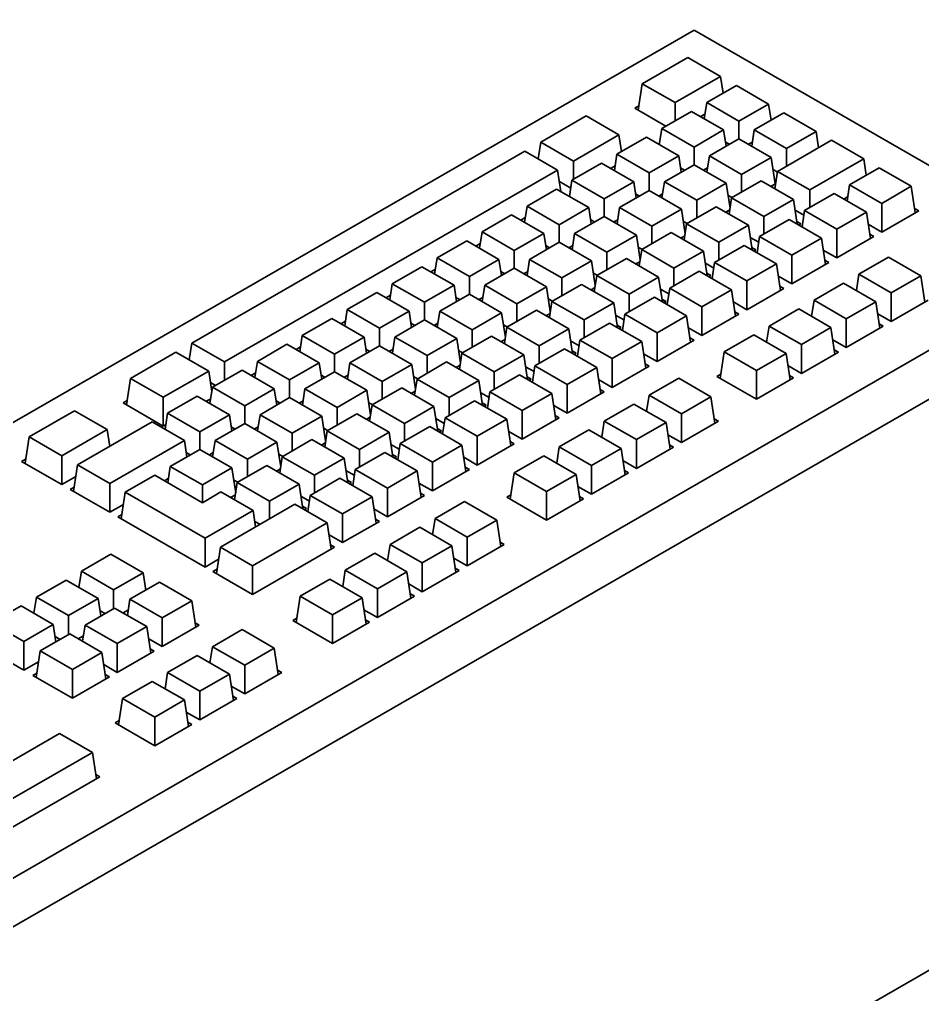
# Model space of a CAD drawing. Header units: millimetres. Extents: x 0 to 84100, y 0 to 59400.
# Drawn here: x 67767.6 to 68069.6, y 17620.9 to 17946.9 of the extents above; entities that cross this region are included whole.
import ezdxf

# ---------------------------------------------------------------- set-up
doc = ezdxf.new("R2010")
doc.units = ezdxf.units.MM
doc.header["$LTSCALE"] = 100
doc.layers.add('Visible (ISO)', color=7, linetype='Continuous', lineweight=35)

msp = doc.modelspace()

# ---------------------------------------------------------------- linework, layer by layer
at = {"layer": 'Visible (ISO)'}
for p, q in [((68623.75, 17946.87), (67775.23, 17458.24)), ((67601.48, 17717.72), (67993.22, 17943.3)), ((67993.22, 17943.3), (68125.45, 17867.16)), ((67975.89, 17925.42), (67991.1, 17934.17)), ((67991.1, 17934.17), (68002.06, 17927.86)), ((68002.06, 17927.86), (67986.85, 17919.1)), ((68002.91, 17922.24), (68002.06, 17927.86)), ((67974.56, 17916.59), (67975.89, 17925.42)), ((67986.85, 17919.1), (67975.89, 17925.42)), ((67997.46, 17919.11), (68007.36, 17924.81)), ((68007.36, 17924.81), (68018.14, 17918.6)), ((67986.85, 17913), (67986.85, 17919.1)), ((67996.64, 17913.67), (67997.46, 17919.11)), ((68008.24, 17912.9), (67997.46, 17919.11)), ((68018.14, 17918.6), (68008.24, 17912.9)), ((68018.96, 17913.17), (68018.14, 17918.6)), ((67973.42, 17917.24), (67974.77, 17918.02)), ((67983.82, 17911.25), (67973.42, 17917.24)), ((67982.43, 17910.45), (67992.33, 17916.15)), ((67992.33, 17916.15), (68003.12, 17909.94)), ((67996.88, 17915.28), (67995.37, 17914.41)), ((68013.37, 17909.94), (68023.27, 17915.64)), ((68023.27, 17915.64), (68034.05, 17909.43)), ((67941.95, 17905.87), (67957.15, 17914.63)), ((67957.15, 17914.63), (67968.11, 17908.31)), ((68008.24, 17906.99), (68008.24, 17912.9)), ((67968.11, 17908.31), (67952.91, 17899.56)), ((67968.97, 17902.7), (67968.11, 17908.31)), ((67981.61, 17905.02), (67982.43, 17910.45)), ((67993.22, 17904.24), (67982.43, 17910.45)), ((68003.12, 17909.94), (67993.22, 17904.24)), ((68003.94, 17904.51), (68003.12, 17909.94)), ((68012.55, 17904.51), (68013.37, 17909.94)), ((68024.15, 17903.73), (68013.37, 17909.94)), ((68034.05, 17909.43), (68024.15, 17903.73)), ((68034.87, 17904), (68034.05, 17909.43)), ((67941.1, 17900.25), (67941.95, 17905.87)), ((67952.91, 17899.56), (67941.95, 17905.87)), ((67967.41, 17901.8), (67977.31, 17907.5)), ((67977.31, 17907.5), (67988.09, 17901.29)), ((67998.34, 17901.29), (68008.24, 17906.99)), ((68005.03, 17905.14), (68003.73, 17905.89)), ((68008.24, 17906.99), (68019.03, 17900.78)), ((68012.76, 17905.89), (68011.45, 17905.14)), ((68021.15, 17896.1), (68039.18, 17906.48)), ((68039.18, 17906.48), (68049.96, 17900.27)), ((67825.28, 17838.68), (67936.65, 17902.82)), ((67936.65, 17902.82), (67947.61, 17896.51)), ((67966.59, 17896.37), (67967.41, 17901.8)), ((67978.19, 17895.59), (67967.41, 17901.8)), ((67993.22, 17898.34), (67993.22, 17904.24)), ((68024.15, 17897.83), (68024.15, 17903.73)), ((67952.38, 17893.15), (67962.28, 17898.85)), ((67952.91, 17893.45), (67952.91, 17899.56)), ((67962.28, 17898.85), (67973.06, 17892.64)), ((67988.09, 17901.29), (67978.19, 17895.59)), ((67988.91, 17895.86), (67988.09, 17901.29)), ((67997.52, 17895.86), (67998.34, 17901.29)), ((68009.13, 17895.08), (67998.34, 17901.29)), ((68019.03, 17900.78), (68009.13, 17895.08)), ((68020.36, 17891.95), (68019.03, 17900.78)), ((68049.96, 17900.27), (68031.93, 17889.89)), ((68050.78, 17894.84), (68049.96, 17900.27)), ((67947.61, 17896.51), (67836.24, 17832.37)), ((67948.69, 17889.37), (67947.61, 17896.51)), ((67966.83, 17897.97), (67965.31, 17897.1)), ((67978.19, 17889.69), (67978.19, 17895.59)), ((67983.32, 17892.64), (67993.22, 17898.34)), ((67990.01, 17896.49), (67988.7, 17897.24)), ((67993.22, 17898.34), (68004, 17892.13)), ((67997.73, 17897.24), (67996.43, 17896.49)), ((68021.11, 17895.88), (68019.64, 17896.73)), ((68020.27, 17890.29), (68021.15, 17896.1)), ((68031.93, 17889.89), (68021.15, 17896.1)), ((68045.19, 17891.62), (68055.09, 17897.32)), ((68055.09, 17897.32), (68065.87, 17891.11)), ((67951.98, 17890.5), (67948.19, 17892.68)), ((67951.56, 17887.72), (67952.38, 17893.15)), ((67963.16, 17886.94), (67952.38, 17893.15)), ((67973.06, 17892.64), (67963.16, 17886.94)), ((67973.89, 17887.21), (67973.06, 17892.64)), ((67982.5, 17887.21), (67983.32, 17892.64)), ((67994.1, 17886.43), (67983.32, 17892.64)), ((68004, 17892.13), (67994.1, 17886.43)), ((68005.25, 17883.85), (68004, 17892.13)), ((68005.77, 17887.24), (68015.67, 17892.94)), ((68009.13, 17889.18), (68009.13, 17895.08)), ((68015.67, 17892.94), (68026.45, 17886.73)), ((68020.53, 17892.05), (68018.88, 17891.09)), ((68020.15, 17893.39), (68020.69, 17893.07)), ((67937.36, 17884.49), (67947.25, 17890.19)), ((67947.25, 17890.19), (67958.04, 17883.98)), ((67968.29, 17883.98), (67978.19, 17889.69)), ((67978.19, 17889.69), (67988.97, 17883.48)), ((68031.93, 17883.98), (68031.93, 17889.89)), ((68044.37, 17886.19), (68045.19, 17891.62)), ((68055.97, 17885.41), (68045.19, 17891.62)), ((68065.87, 17891.11), (68055.97, 17885.41)), ((68067.21, 17882.28), (68065.87, 17891.11)), ((67963.16, 17881.03), (67963.16, 17886.94)), ((67974.98, 17887.84), (67973.68, 17888.59)), ((67982.7, 17888.59), (67981.4, 17887.84)), ((67994.1, 17880.52), (67994.1, 17886.43)), ((68005.92, 17887.33), (68004.61, 17888.08)), ((68004.95, 17881.81), (68005.77, 17887.24)), ((68016.55, 17881.03), (68005.77, 17887.24)), ((68026.45, 17886.73), (68016.55, 17881.03)), ((68027.7, 17878.48), (68026.45, 17886.73)), ((68030.16, 17882.97), (68040.06, 17888.67)), ((68040.06, 17888.67), (68050.85, 17882.46)), ((68044.58, 17887.57), (68043.27, 17886.82)), ((67936.53, 17879.06), (67937.36, 17884.49)), ((67948.14, 17878.28), (67937.36, 17884.49)), ((67958.04, 17883.98), (67948.14, 17878.28)), ((67958.86, 17878.55), (67958.04, 17883.98)), ((67967.47, 17878.55), (67968.29, 17883.98)), ((67979.07, 17877.77), (67968.29, 17883.98)), ((67988.97, 17883.48), (67979.07, 17877.77)), ((67990.23, 17875.19), (67988.97, 17883.48)), ((67990.74, 17878.59), (68000.64, 17884.29)), ((68000.64, 17884.29), (68011.43, 17878.08)), ((68005.15, 17883.19), (68003.85, 17882.44)), ((68005.12, 17884.73), (68005.37, 17884.59)), ((68029.93, 17881.44), (68027, 17883.13)), ((68029.34, 17877.54), (68030.16, 17882.97)), ((68040.95, 17876.76), (68030.16, 17882.97)), ((68050.85, 17882.46), (68040.95, 17876.76)), ((68052.18, 17873.63), (68050.85, 17882.46)), ((68055.97, 17875.81), (68055.97, 17885.41)), ((68068.35, 17882.93), (68055.97, 17875.81)), ((68066.99, 17883.72), (68068.35, 17882.93)), ((67922.33, 17875.84), (67932.23, 17881.54)), ((67932.23, 17881.54), (67943.01, 17875.33)), ((67936.78, 17880.67), (67935.26, 17879.8)), ((67953.27, 17875.33), (67963.16, 17881.03)), ((67959.96, 17879.18), (67958.65, 17879.94)), ((67963.16, 17881.03), (67973.95, 17874.82)), ((67967.68, 17879.94), (67966.37, 17879.18)), ((67990.89, 17878.68), (67989.59, 17879.43)), ((68015.14, 17874.31), (68025.04, 17880.01)), ((68016.55, 17875.13), (68016.55, 17881.03)), ((68025.04, 17880.01), (68035.82, 17873.8)), ((68027.57, 17879.34), (68028.93, 17878.56)), ((67921.51, 17870.41), (67922.33, 17875.84)), ((67933.11, 17869.63), (67922.33, 17875.84)), ((67948.14, 17872.38), (67948.14, 17878.28)), ((67979.07, 17871.87), (67979.07, 17877.77)), ((67989.92, 17873.16), (67990.74, 17878.59)), ((67990.09, 17876.08), (67990.34, 17875.94)), ((68001.53, 17872.38), (67990.74, 17878.59)), ((68011.43, 17878.08), (68001.53, 17872.38)), ((68012.67, 17869.83), (68011.43, 17878.08)), ((68028.93, 17878.56), (68028.25, 17878.17)), ((68040.95, 17867.16), (68040.95, 17876.76)), ((68055.97, 17875.81), (68051.46, 17878.41)), ((67907.3, 17867.19), (67917.2, 17872.89)), ((67917.2, 17872.89), (67927.99, 17866.68)), ((67943.01, 17875.33), (67933.11, 17869.63)), ((67943.83, 17869.9), (67943.01, 17875.33)), ((67952.44, 17869.9), (67953.27, 17875.33)), ((67964.05, 17869.12), (67953.27, 17875.33)), ((67973.95, 17874.82), (67964.05, 17869.12)), ((67975.2, 17866.54), (67973.95, 17874.82)), ((67975.72, 17869.94), (67985.62, 17875.64)), ((67985.62, 17875.64), (67996.4, 17869.43)), ((67990.13, 17874.54), (67988.83, 17873.79)), ((68014.85, 17872.41), (68012.04, 17874.03)), ((68014.32, 17868.88), (68015.14, 17874.31)), ((68025.92, 17868.1), (68015.14, 17874.31)), ((68035.82, 17873.8), (68025.92, 17868.1)), ((68037.16, 17864.97), (68035.82, 17873.8)), ((68053.32, 17874.28), (68040.95, 17867.16)), ((68051.97, 17875.06), (68053.32, 17874.28)), ((67921.75, 17872.01), (67920.24, 17871.14)), ((67933.11, 17863.73), (67933.11, 17869.63)), ((67938.24, 17866.68), (67948.14, 17872.38)), ((67944.93, 17870.53), (67943.63, 17871.28)), ((67948.14, 17872.38), (67958.92, 17866.17)), ((67952.65, 17871.28), (67951.35, 17870.53)), ((67975.87, 17870.02), (67974.56, 17870.77)), ((67974.89, 17864.51), (67975.72, 17869.94)), ((67986.5, 17863.73), (67975.72, 17869.94)), ((67996.4, 17869.43), (67986.5, 17863.73)), ((67997.65, 17861.17), (67996.4, 17869.43)), ((68000.11, 17865.66), (68010.01, 17871.36)), ((68001.53, 17866.48), (68001.53, 17872.38)), ((68010.01, 17871.36), (68020.79, 17865.15)), ((68012.54, 17870.69), (68013.9, 17869.9)), ((68013.9, 17869.9), (68013.22, 17869.51)), ((68040.95, 17867.16), (68036.43, 17869.76)), ((68125.45, 17867.16), (67733.71, 17641.57)), ((67906.48, 17861.76), (67907.3, 17867.19)), ((67918.09, 17860.98), (67907.3, 17867.19)), ((67927.99, 17866.68), (67918.09, 17860.98)), ((67928.81, 17861.25), (67927.99, 17866.68)), ((67937.42, 17861.25), (67938.24, 17866.68)), ((67949.02, 17860.47), (67938.24, 17866.68)), ((67958.92, 17866.17), (67949.02, 17860.47)), ((67960.18, 17857.89), (67958.92, 17866.17)), ((67960.69, 17861.28), (67970.59, 17866.98)), ((67964.05, 17863.22), (67964.05, 17869.12)), ((67970.59, 17866.98), (67981.37, 17860.77)), ((67975.07, 17867.43), (67975.31, 17867.29)), ((68025.92, 17858.5), (68025.92, 17868.1)), ((68036.94, 17866.41), (68038.29, 17865.63)), ((68048.37, 17861.69), (68058.27, 17867.39)), ((68058.27, 17867.39), (68069.05, 17861.18)), ((67892.28, 17858.53), (67902.18, 17864.24)), ((67902.18, 17864.24), (67912.96, 17858.03)), ((67906.72, 17863.36), (67905.21, 17862.49)), ((67923.21, 17858.03), (67933.11, 17863.73)), ((67933.11, 17863.73), (67943.9, 17857.52)), ((67975.1, 17865.89), (67973.8, 17865.14)), ((67985.08, 17857.01), (67994.98, 17862.71)), ((67986.5, 17857.82), (67986.5, 17863.73)), ((67994.98, 17862.71), (68005.77, 17856.5)), ((67999.82, 17863.76), (67997.01, 17865.38)), ((67999.29, 17860.23), (68000.11, 17865.66)), ((68010.89, 17859.45), (68000.11, 17865.66)), ((68020.79, 17865.15), (68010.89, 17859.45)), ((68022.13, 17856.32), (68020.79, 17865.15)), ((68038.29, 17865.63), (68025.92, 17858.5)), ((67918.09, 17855.07), (67918.09, 17860.98)), ((67929.9, 17861.88), (67928.6, 17862.63)), ((67937.63, 17862.63), (67936.32, 17861.88)), ((67949.02, 17854.56), (67949.02, 17860.47)), ((67960.84, 17861.37), (67959.54, 17862.12)), ((67959.87, 17855.85), (67960.69, 17861.28)), ((67971.47, 17855.07), (67960.69, 17861.28)), ((67981.37, 17860.77), (67971.47, 17855.07)), ((67982.62, 17852.52), (67981.37, 17860.77)), ((67997.52, 17862.03), (67998.87, 17861.25)), ((67998.87, 17861.25), (67998.19, 17860.86)), ((68010.89, 17849.85), (68010.89, 17859.45)), ((68025.92, 17858.5), (68021.41, 17861.1)), ((68047.55, 17856.26), (68048.37, 17861.69)), ((68059.15, 17855.48), (68048.37, 17861.69)), ((68069.05, 17861.18), (68059.15, 17855.48)), ((68070.39, 17852.35), (68069.05, 17861.18)), ((67891.46, 17853.1), (67892.28, 17858.53)), ((67903.06, 17852.32), (67892.28, 17858.53)), ((67912.96, 17858.03), (67903.06, 17852.32)), ((67913.78, 17852.6), (67912.96, 17858.03)), ((67922.39, 17852.6), (67923.21, 17858.03)), ((67934, 17851.82), (67923.21, 17858.03)), ((67943.9, 17857.52), (67934, 17851.82)), ((67945.15, 17849.24), (67943.9, 17857.52)), ((67945.66, 17852.63), (67955.56, 17858.33)), ((67955.56, 17858.33), (67966.35, 17852.12)), ((67960.08, 17857.23), (67958.77, 17856.48)), ((67960.04, 17858.77), (67960.29, 17858.63)), ((67984.8, 17855.11), (67981.99, 17856.72)), ((67984.26, 17851.58), (67985.08, 17857.01)), ((67995.87, 17850.8), (67985.08, 17857.01)), ((68005.77, 17856.5), (67995.87, 17850.8)), ((68007.1, 17847.67), (68005.77, 17856.5)), ((68023.27, 17856.98), (68010.89, 17849.85)), ((68021.91, 17857.76), (68023.27, 17856.98)), ((68033.34, 17853.04), (68043.24, 17858.74)), ((68043.24, 17858.74), (68054.03, 17852.53)), ((67877.25, 17849.88), (67887.15, 17855.58)), ((67887.15, 17855.58), (67897.93, 17849.37)), ((67891.7, 17854.71), (67890.18, 17853.84)), ((67908.19, 17849.37), (67918.09, 17855.07)), ((67914.88, 17853.23), (67913.57, 17853.98)), ((67918.09, 17855.07), (67928.87, 17848.86)), ((67922.6, 17853.98), (67921.3, 17853.23)), ((67945.81, 17852.72), (67944.51, 17853.47)), ((67970.06, 17848.35), (67979.96, 17854.06)), ((67971.47, 17849.17), (67971.47, 17855.07)), ((67979.96, 17854.06), (67990.74, 17847.85)), ((67982.49, 17853.38), (67983.85, 17852.6)), ((68032.52, 17847.61), (68033.34, 17853.04)), ((68044.13, 17846.83), (68033.34, 17853.04)), ((68059.15, 17845.88), (68059.15, 17855.48)), ((68071.53, 17853.01), (68059.15, 17845.88)), ((67733.71, 17625.22), (68125.45, 17850.81)), ((67876.43, 17844.45), (67877.25, 17849.88)), ((67888.03, 17843.67), (67877.25, 17849.88)), ((67903.06, 17846.42), (67903.06, 17852.32)), ((67930.64, 17843.98), (67940.54, 17849.68)), ((67934, 17845.91), (67934, 17851.82)), ((67940.54, 17849.68), (67951.32, 17843.47)), ((67944.84, 17847.2), (67945.66, 17852.63)), ((67945.02, 17850.12), (67945.26, 17849.98)), ((67956.45, 17846.42), (67945.66, 17852.63)), ((67966.35, 17852.12), (67956.45, 17846.42)), ((67967.6, 17843.87), (67966.35, 17852.12)), ((67983.85, 17852.6), (67983.17, 17852.21)), ((67995.87, 17841.2), (67995.87, 17850.8)), ((68010.89, 17849.85), (68006.38, 17852.45)), ((68018.32, 17844.38), (68028.22, 17850.09)), ((68028.22, 17850.09), (68039, 17843.88)), ((68054.03, 17852.53), (68044.13, 17846.83)), ((68055.36, 17843.7), (68054.03, 17852.53)), ((67862.23, 17841.23), (67872.12, 17846.93)), ((67872.12, 17846.93), (67882.91, 17840.72)), ((67897.93, 17849.37), (67888.03, 17843.67)), ((67893.16, 17840.72), (67903.06, 17846.42)), ((67898.76, 17843.94), (67897.93, 17849.37)), ((67903.06, 17846.42), (67913.84, 17840.21)), ((67907.37, 17843.94), (67908.19, 17849.37)), ((67918.97, 17843.16), (67908.19, 17849.37)), ((67928.87, 17848.86), (67918.97, 17843.16)), ((67930.12, 17840.58), (67928.87, 17848.86)), ((67945.05, 17848.58), (67943.75, 17847.83)), ((67956.45, 17840.52), (67956.45, 17846.42)), ((67969.77, 17846.45), (67966.96, 17848.07)), ((67969.24, 17842.92), (67970.06, 17848.35)), ((67980.84, 17842.14), (67970.06, 17848.35)), ((67990.74, 17847.85), (67980.84, 17842.14)), ((67992.08, 17839.02), (67990.74, 17847.85)), ((68008.24, 17848.32), (67995.87, 17841.2)), ((68006.89, 17849.1), (68008.24, 17848.32)), ((68044.13, 17837.23), (68044.13, 17846.83)), ((68059.15, 17845.88), (68054.64, 17848.48)), ((67876.67, 17846.06), (67875.16, 17845.18)), ((67888.03, 17837.77), (67888.03, 17843.67)), ((67899.85, 17844.57), (67898.55, 17845.32)), ((67907.57, 17845.32), (67906.27, 17844.57)), ((67918.97, 17837.26), (67918.97, 17843.16)), ((67930.79, 17844.06), (67929.48, 17844.81)), ((67929.82, 17838.55), (67930.64, 17843.98)), ((67941.42, 17837.77), (67930.64, 17843.98)), ((67951.32, 17843.47), (67941.42, 17837.77)), ((67952.57, 17835.22), (67951.32, 17843.47)), ((67955.03, 17839.7), (67964.93, 17845.4)), ((67964.93, 17845.4), (67975.72, 17839.19)), ((67967.47, 17844.73), (67968.82, 17843.95)), ((67968.82, 17843.95), (67968.14, 17843.55)), ((67995.87, 17841.2), (67991.36, 17843.8)), ((68017.5, 17838.95), (68018.32, 17844.38)), ((68029.1, 17838.17), (68018.32, 17844.38)), ((68039, 17843.88), (68029.1, 17838.17)), ((68040.34, 17835.04), (68039, 17843.88)), ((68056.5, 17844.35), (68044.13, 17837.23)), ((68055.15, 17845.13), (68056.5, 17844.35)), ((67861.4, 17835.8), (67862.23, 17841.23)), ((67873.01, 17835.02), (67862.23, 17841.23)), ((67882.91, 17840.72), (67873.01, 17835.02)), ((67883.73, 17835.29), (67882.91, 17840.72)), ((67892.34, 17835.29), (67893.16, 17840.72)), ((67903.94, 17834.51), (67893.16, 17840.72)), ((67913.84, 17840.21), (67903.94, 17834.51)), ((67915.1, 17831.93), (67913.84, 17840.21)), ((67915.61, 17835.32), (67925.51, 17841.03)), ((67925.51, 17841.03), (67936.3, 17834.82)), ((67930.02, 17839.93), (67928.72, 17839.18)), ((67929.99, 17841.47), (67930.24, 17841.33)), ((67980.84, 17832.54), (67980.84, 17842.14)), ((67991.86, 17840.45), (67993.22, 17839.67)), ((68003.29, 17835.73), (68013.19, 17841.43)), ((68013.19, 17841.43), (68023.98, 17835.22)), ((67824.43, 17833.07), (67825.28, 17838.68)), ((67836.24, 17832.37), (67825.28, 17838.68)), ((67847.2, 17832.58), (67857.1, 17838.28)), ((67857.1, 17838.28), (67867.88, 17832.07)), ((67861.65, 17837.4), (67860.13, 17836.53)), ((67878.13, 17832.07), (67888.03, 17837.77)), ((67884.83, 17835.92), (67883.52, 17836.67)), ((67888.03, 17837.77), (67898.82, 17831.56)), ((67892.55, 17836.67), (67891.24, 17835.92)), ((67940.01, 17831.05), (67949.91, 17836.75)), ((67941.42, 17831.86), (67941.42, 17837.77)), ((67949.91, 17836.75), (67960.69, 17830.54)), ((67954.75, 17837.8), (67951.93, 17839.42)), ((67954.21, 17834.27), (67955.03, 17839.7)), ((67965.82, 17833.49), (67955.03, 17839.7)), ((67975.72, 17839.19), (67965.82, 17833.49)), ((67977.05, 17830.36), (67975.72, 17839.19)), ((67993.22, 17839.67), (67980.84, 17832.54)), ((68029.1, 17828.57), (68029.1, 17838.17)), ((68044.13, 17837.23), (68039.62, 17839.83)), ((67804.77, 17826.88), (67819.98, 17835.63)), ((67819.98, 17835.63), (67830.94, 17829.32)), ((67873.01, 17829.12), (67873.01, 17835.02)), ((67903.94, 17828.61), (67903.94, 17834.51)), ((67915.76, 17835.41), (67914.46, 17836.16)), ((67914.79, 17829.89), (67915.61, 17835.32)), ((67926.4, 17829.11), (67915.61, 17835.32)), ((67936.3, 17834.82), (67926.4, 17829.11)), ((67937.54, 17826.56), (67936.3, 17834.82)), ((67952.44, 17836.07), (67953.8, 17835.29)), ((67953.8, 17835.29), (67953.12, 17834.9)), ((67965.82, 17823.89), (67965.82, 17833.49)), ((67980.84, 17832.54), (67976.33, 17835.14)), ((68001.96, 17826.9), (68003.29, 17835.73)), ((68014.08, 17829.52), (68003.29, 17835.73)), ((68023.98, 17835.22), (68014.08, 17829.52)), ((68025.31, 17826.39), (68023.98, 17835.22)), ((68041.48, 17835.7), (68029.1, 17828.57)), ((68040.12, 17836.48), (68041.48, 17835.7)), ((67836.24, 17826.26), (67836.24, 17832.37)), ((67846.38, 17827.15), (67847.2, 17832.58)), ((67857.98, 17826.37), (67847.2, 17832.58)), ((67867.88, 17832.07), (67857.98, 17826.37)), ((67868.7, 17826.64), (67867.88, 17832.07)), ((67877.31, 17826.64), (67878.13, 17832.07)), ((67888.92, 17825.86), (67878.13, 17832.07)), ((67898.82, 17831.56), (67888.92, 17825.86)), ((67900.07, 17823.28), (67898.82, 17831.56)), ((67900.59, 17826.67), (67910.49, 17832.37)), ((67910.49, 17832.37), (67921.27, 17826.16)), ((67915, 17831.28), (67913.69, 17830.52)), ((67914.96, 17832.82), (67915.21, 17832.67)), ((67939.72, 17829.15), (67936.91, 17830.77)), ((67939.18, 17825.62), (67940.01, 17831.05)), ((67950.79, 17824.84), (67940.01, 17831.05)), ((67960.69, 17830.54), (67950.79, 17824.84)), ((67962.03, 17821.71), (67960.69, 17830.54)), ((67978.19, 17831.02), (67965.82, 17823.89)), ((67976.84, 17831.8), (67978.19, 17831.02)), ((68029.1, 17828.57), (68024.59, 17831.17)), ((67803.44, 17818.04), (67804.77, 17826.88)), ((67815.73, 17820.56), (67804.77, 17826.88)), ((67830.94, 17829.32), (67815.73, 17820.56)), ((67831.96, 17822.53), (67830.94, 17829.32)), ((67832.17, 17823.92), (67842.07, 17829.62)), ((67842.07, 17829.62), (67852.86, 17823.41)), ((67846.62, 17828.75), (67845.11, 17827.88)), ((67863.11, 17823.41), (67873.01, 17829.12)), ((67869.8, 17827.27), (67868.5, 17828.02)), ((67873.01, 17829.12), (67883.79, 17822.91)), ((67877.52, 17828.02), (67876.22, 17827.27)), ((67900.74, 17826.76), (67899.43, 17827.51)), ((67924.98, 17822.4), (67934.88, 17828.1)), ((67926.4, 17823.21), (67926.4, 17829.11)), ((67934.88, 17828.1), (67945.66, 17821.89)), ((67937.41, 17827.42), (67938.77, 17826.64)), ((67978.19, 17821.28), (67988.09, 17826.98)), ((67988.09, 17826.98), (67998.87, 17820.77)), ((68000.82, 17827.56), (68002.17, 17828.34)), ((68014.08, 17819.92), (68000.82, 17827.56)), ((68014.08, 17819.92), (68014.08, 17829.52)), ((68026.45, 17827.05), (68014.08, 17819.92)), ((68025.1, 17827.83), (68026.45, 17827.05)), ((67831.35, 17818.49), (67832.17, 17823.92)), ((67833.21, 17824.52), (67831.52, 17825.49)), ((67842.96, 17817.71), (67832.17, 17823.92)), ((67857.98, 17820.46), (67857.98, 17826.37)), ((67885.56, 17818.02), (67895.46, 17823.72)), ((67888.92, 17819.95), (67888.92, 17825.86)), ((67895.46, 17823.72), (67906.24, 17817.51)), ((67899.76, 17821.24), (67900.59, 17826.67)), ((67899.94, 17824.16), (67900.18, 17824.02)), ((67911.37, 17820.46), (67900.59, 17826.67)), ((67921.27, 17826.16), (67911.37, 17820.46)), ((67922.52, 17817.91), (67921.27, 17826.16)), ((67938.77, 17826.64), (67938.09, 17826.25)), ((67950.79, 17815.24), (67950.79, 17824.84)), ((67965.82, 17823.89), (67961.3, 17826.49)), ((67815.73, 17810.96), (67815.73, 17820.56)), ((67817.15, 17815.27), (67827.05, 17820.97)), ((67827.05, 17820.97), (67837.83, 17814.76)), ((67852.86, 17823.41), (67842.96, 17817.71)), ((67848.08, 17814.76), (67857.98, 17820.46)), ((67853.68, 17817.98), (67852.86, 17823.41)), ((67857.98, 17820.46), (67868.77, 17814.25)), ((67862.29, 17817.98), (67863.11, 17823.41)), ((67873.89, 17817.2), (67863.11, 17823.41)), ((67883.79, 17822.91), (67873.89, 17817.2)), ((67885.05, 17814.62), (67883.79, 17822.91)), ((67899.97, 17822.62), (67898.67, 17821.87)), ((67911.37, 17814.56), (67911.37, 17820.46)), ((67924.69, 17820.49), (67921.88, 17822.11)), ((67924.16, 17816.97), (67924.98, 17822.4)), ((67935.76, 17816.19), (67924.98, 17822.4)), ((67945.66, 17821.89), (67935.76, 17816.19)), ((67947, 17813.06), (67945.66, 17821.89)), ((67963.16, 17822.36), (67950.79, 17815.24)), ((67961.81, 17823.15), (67963.16, 17822.36)), ((67977.37, 17815.85), (67978.19, 17821.28)), ((67988.97, 17815.07), (67978.19, 17821.28)), ((67998.87, 17820.77), (67988.97, 17815.07)), ((68000.21, 17811.94), (67998.87, 17820.77)), ((67802.3, 17818.7), (67803.65, 17819.48)), ((67815.73, 17810.96), (67802.3, 17818.7)), ((67831.59, 17820.1), (67830.08, 17819.22)), ((67842.96, 17811.81), (67842.96, 17817.71)), ((67854.77, 17818.61), (67853.47, 17819.36)), ((67862.5, 17819.36), (67861.19, 17818.61)), ((67873.89, 17811.3), (67873.89, 17817.2)), ((67885.71, 17818.1), (67884.41, 17818.86)), ((67884.74, 17812.59), (67885.56, 17818.02)), ((67896.34, 17811.81), (67885.56, 17818.02)), ((67906.24, 17817.51), (67896.34, 17811.81)), ((67907.49, 17809.26), (67906.24, 17817.51)), ((67909.95, 17813.74), (67919.85, 17819.44)), ((67919.85, 17819.44), (67930.64, 17813.23)), ((67922.39, 17818.77), (67923.74, 17817.99)), ((67923.74, 17817.99), (67923.06, 17817.6)), ((67950.79, 17815.24), (67946.28, 17817.84)), ((67963.16, 17812.62), (67973.06, 17818.32)), ((67973.06, 17818.32), (67983.85, 17812.11)), ((67770.83, 17807.33), (67786.03, 17816.08)), ((67786.03, 17816.08), (67797, 17809.77)), ((67816.33, 17809.84), (67817.15, 17815.27)), ((67827.93, 17809.06), (67817.15, 17815.27)), ((67837.83, 17814.76), (67827.93, 17809.06)), ((67838.65, 17809.33), (67837.83, 17814.76)), ((67847.26, 17809.33), (67848.08, 17814.76)), ((67858.87, 17808.55), (67848.08, 17814.76)), ((67868.77, 17814.25), (67858.87, 17808.55)), ((67870.02, 17805.97), (67868.77, 17814.25)), ((67870.53, 17809.37), (67880.43, 17815.07)), ((67880.43, 17815.07), (67891.22, 17808.86)), ((67884.95, 17813.97), (67883.64, 17813.22)), ((67884.91, 17815.51), (67885.16, 17815.37)), ((67935.76, 17806.59), (67935.76, 17816.19)), ((67946.78, 17814.49), (67948.14, 17813.71)), ((67988.97, 17805.47), (67988.97, 17815.07)), ((67787.09, 17797.96), (67812.02, 17812.32)), ((67812.02, 17812.32), (67822.8, 17806.11)), ((67816.57, 17811.44), (67815.73, 17810.96)), ((67833.06, 17806.11), (67842.96, 17811.81)), ((67839.75, 17809.96), (67838.44, 17810.71)), ((67842.96, 17811.81), (67853.74, 17805.6)), ((67847.47, 17810.71), (67846.17, 17809.96)), ((67894.93, 17805.09), (67904.83, 17810.79)), ((67896.34, 17805.9), (67896.34, 17811.81)), ((67904.83, 17810.79), (67915.61, 17804.58)), ((67909.67, 17811.84), (67906.86, 17813.46)), ((67909.13, 17808.31), (67909.95, 17813.74)), ((67920.74, 17807.53), (67909.95, 17813.74)), ((67930.64, 17813.23), (67920.74, 17807.53)), ((67931.97, 17804.4), (67930.64, 17813.23)), ((67948.14, 17813.71), (67935.76, 17806.59)), ((67962.34, 17807.19), (67963.16, 17812.62)), ((67973.95, 17806.41), (67963.16, 17812.62)), ((67983.85, 17812.11), (67973.95, 17806.41)), ((67985.18, 17803.28), (67983.85, 17812.11)), ((68001.35, 17812.59), (67988.97, 17805.47)), ((67999.99, 17813.37), (68001.35, 17812.59)), ((67769.5, 17798.5), (67770.83, 17807.33)), ((67781.79, 17801.02), (67770.83, 17807.33)), ((67797, 17809.77), (67781.79, 17801.02)), ((67797.85, 17804.16), (67797, 17809.77)), ((67827.93, 17803.16), (67827.93, 17809.06)), ((67858.87, 17802.65), (67858.87, 17808.55)), ((67870.68, 17809.45), (67869.38, 17810.2)), ((67869.71, 17803.94), (67870.53, 17809.37)), ((67881.32, 17803.16), (67870.53, 17809.37)), ((67891.22, 17808.86), (67881.32, 17803.16)), ((67892.47, 17800.6), (67891.22, 17808.86)), ((67907.36, 17810.11), (67908.72, 17809.33)), ((67908.72, 17809.33), (67908.04, 17808.94)), ((67920.74, 17797.93), (67920.74, 17807.53)), ((67935.76, 17806.59), (67931.25, 17809.18)), ((67948.14, 17803.97), (67958.04, 17809.67)), ((67958.04, 17809.67), (67968.82, 17803.46)), ((67988.97, 17805.47), (67984.46, 17808.07)), ((67822.8, 17806.11), (67797.88, 17791.75)), ((67823.63, 17800.68), (67822.8, 17806.11)), ((67832.24, 17800.68), (67833.06, 17806.11)), ((67843.84, 17799.9), (67833.06, 17806.11)), ((67853.74, 17805.6), (67843.84, 17799.9)), ((67854.99, 17797.32), (67853.74, 17805.6)), ((67855.51, 17800.71), (67865.41, 17806.41)), ((67865.41, 17806.41), (67876.19, 17800.2)), ((67869.92, 17805.32), (67868.62, 17804.57)), ((67869.89, 17806.86), (67870.13, 17806.72)), ((67894.64, 17803.19), (67891.83, 17804.81)), ((67894.11, 17799.66), (67894.93, 17805.09)), ((67905.71, 17798.88), (67894.93, 17805.09)), ((67915.61, 17804.58), (67905.71, 17798.88)), ((67916.95, 17795.75), (67915.61, 17804.58)), ((67933.11, 17805.06), (67920.74, 17797.93)), ((67931.76, 17805.84), (67933.11, 17805.06)), ((67973.95, 17796.81), (67973.95, 17806.41)), ((67984.97, 17804.72), (67986.32, 17803.94)), ((67781.79, 17791.42), (67781.79, 17801.02)), ((67818.03, 17797.46), (67827.93, 17803.16)), ((67824.72, 17801.31), (67823.42, 17802.06)), ((67827.93, 17803.16), (67838.71, 17796.95)), ((67832.44, 17802.06), (67831.14, 17801.31)), ((67855.66, 17800.8), (67854.35, 17801.55)), ((67879.9, 17796.44), (67889.8, 17802.14)), ((67881.32, 17797.25), (67881.32, 17803.16)), ((67889.8, 17802.14), (67900.59, 17795.93)), ((67892.34, 17801.46), (67893.69, 17800.68)), ((67933.11, 17795.32), (67943.01, 17801.02)), ((67943.01, 17801.02), (67953.8, 17794.81)), ((67947.32, 17798.54), (67948.14, 17803.97)), ((67958.92, 17797.76), (67948.14, 17803.97)), ((67968.82, 17803.46), (67958.92, 17797.76)), ((67970.16, 17794.63), (67968.82, 17803.46)), ((67986.32, 17803.94), (67973.95, 17796.81)), ((67768.36, 17799.15), (67769.71, 17799.93)), ((67781.79, 17791.42), (67768.36, 17799.15)), ((67785.76, 17789.13), (67787.09, 17797.96)), ((67797.88, 17791.75), (67787.09, 17797.96)), ((67840.48, 17792.06), (67850.38, 17797.76)), ((67843.84, 17793.99), (67843.84, 17799.9)), ((67850.38, 17797.76), (67861.17, 17791.55)), ((67854.69, 17795.28), (67855.51, 17800.71)), ((67854.86, 17798.2), (67855.11, 17798.06)), ((67866.29, 17794.5), (67855.51, 17800.71)), ((67876.19, 17800.2), (67866.29, 17794.5)), ((67877.44, 17791.95), (67876.19, 17800.2)), ((67893.69, 17800.68), (67893.01, 17800.29)), ((67905.71, 17789.28), (67905.71, 17798.88)), ((67920.74, 17797.93), (67916.23, 17800.53)), ((67958.92, 17788.16), (67958.92, 17797.76)), ((67973.95, 17796.81), (67969.43, 17799.41)), ((67803, 17788.8), (67812.9, 17794.5)), ((67812.9, 17794.5), (67828.81, 17785.34)), ((67817.21, 17792.02), (67818.03, 17797.46)), ((67828.81, 17791.25), (67818.03, 17797.46)), ((67838.71, 17796.95), (67828.81, 17791.25)), ((67839.97, 17788.66), (67838.71, 17796.95)), ((67854.89, 17796.66), (67853.59, 17795.91)), ((67866.29, 17788.6), (67866.29, 17794.5)), ((67879.61, 17794.54), (67876.8, 17796.15)), ((67879.08, 17791.01), (67879.9, 17796.44)), ((67890.69, 17790.23), (67879.9, 17796.44)), ((67900.59, 17795.93), (67890.69, 17790.23)), ((67901.92, 17787.1), (67900.59, 17795.93)), ((67918.09, 17796.41), (67905.71, 17789.28)), ((67916.73, 17797.19), (67918.09, 17796.41)), ((67931.78, 17786.49), (67933.11, 17795.32)), ((67943.9, 17789.11), (67933.11, 17795.32)), ((67953.8, 17794.81), (67943.9, 17789.11)), ((67955.13, 17785.98), (67953.8, 17794.81)), ((67971.3, 17795.29), (67958.92, 17788.16)), ((67969.94, 17796.07), (67971.3, 17795.29)), ((67786.52, 17794.14), (67781.79, 17791.42)), ((67797.88, 17782.15), (67797.88, 17791.75)), ((67817.42, 17793.41), (67816.11, 17792.66)), ((67828.81, 17785.34), (67828.81, 17791.25)), ((67840.63, 17792.15), (67839.33, 17792.9)), ((67839.6, 17786.26), (67840.48, 17792.06)), ((67851.27, 17785.85), (67840.48, 17792.06)), ((67861.17, 17791.55), (67851.27, 17785.85)), ((67862.41, 17783.3), (67861.17, 17791.55)), ((67864.88, 17787.78), (67874.78, 17793.49)), ((67874.78, 17793.49), (67885.56, 17787.28)), ((67877.31, 17792.81), (67878.67, 17792.03)), ((67878.67, 17792.03), (67877.99, 17791.64)), ((67905.71, 17789.28), (67901.2, 17791.88)), ((67784.62, 17789.79), (67785.98, 17790.57)), ((67797.88, 17782.15), (67784.62, 17789.79)), ((67801.67, 17779.97), (67803, 17788.8)), ((67829.7, 17773.43), (67803, 17788.8)), ((67828.81, 17785.34), (67835, 17788.91)), ((67835, 17788.91), (67845.79, 17782.7)), ((67839.87, 17788.01), (67838.21, 17787.06)), ((67839.83, 17789.55), (67840.08, 17789.41)), ((67864.05, 17782.35), (67864.88, 17787.78)), ((67875.66, 17781.57), (67864.88, 17787.78)), ((67890.69, 17780.63), (67890.69, 17790.23)), ((67903.06, 17787.75), (67890.69, 17780.63)), ((67901.71, 17788.53), (67903.06, 17787.75)), ((67930.64, 17787.14), (67931.99, 17787.92)), ((67943.9, 17779.51), (67943.9, 17789.11)), ((67958.92, 17788.16), (67954.41, 17790.76)), ((67802.39, 17784.75), (67797.88, 17782.15)), ((67834.82, 17770.48), (67859.75, 17784.83)), ((67851.27, 17779.95), (67851.27, 17785.85)), ((67859.75, 17784.83), (67870.53, 17778.62)), ((67864.59, 17785.88), (67861.78, 17787.5)), ((67885.56, 17787.28), (67875.66, 17781.57)), ((67886.9, 17778.44), (67885.56, 17787.28)), ((67906.6, 17780.05), (67916.5, 17785.75)), ((67916.5, 17785.75), (67927.28, 17779.54)), ((67943.9, 17779.51), (67930.64, 17787.14)), ((67956.27, 17786.63), (67943.9, 17779.51)), ((67954.92, 17787.41), (67956.27, 17786.63)), ((67800.53, 17780.63), (67801.89, 17781.41)), ((67845.79, 17782.7), (67829.7, 17773.43)), ((67846.61, 17777.27), (67845.79, 17782.7)), ((67862.28, 17784.16), (67863.64, 17783.38)), ((67863.64, 17783.38), (67862.96, 17782.98)), ((67875.66, 17771.97), (67875.66, 17781.57)), ((67890.69, 17780.63), (67886.17, 17783.23)), ((67829.7, 17763.83), (67800.53, 17780.63)), ((67870.53, 17778.62), (67845.61, 17764.27)), ((67848.06, 17778.1), (67846.33, 17779.09)), ((67871.87, 17769.79), (67870.53, 17778.62)), ((67888.03, 17779.1), (67875.66, 17771.97)), ((67886.68, 17779.88), (67888.03, 17779.1)), ((67905.77, 17774.62), (67906.6, 17780.05)), ((67917.38, 17773.84), (67906.6, 17780.05)), ((67927.28, 17779.54), (67917.38, 17773.84)), ((67928.62, 17770.71), (67927.28, 17779.54)), ((67891.57, 17771.39), (67901.47, 17777.1)), ((67901.47, 17777.1), (67912.25, 17770.89)), ((67829.7, 17763.83), (67829.7, 17773.43)), ((67875.66, 17771.97), (67871.15, 17774.57)), ((67917.38, 17764.24), (67917.38, 17773.84)), ((67928.4, 17772.14), (67929.75, 17771.36)), ((67788.33, 17762.44), (67798.23, 17768.14)), ((67798.23, 17768.14), (67809.02, 17761.93)), ((67833.49, 17761.65), (67834.82, 17770.48)), ((67845.61, 17764.27), (67834.82, 17770.48)), ((67873.01, 17770.45), (67845.61, 17754.67)), ((67871.65, 17771.23), (67873.01, 17770.45)), ((67876.54, 17762.74), (67886.44, 17768.44)), ((67886.44, 17768.44), (67897.23, 17762.23)), ((67890.75, 17765.96), (67891.57, 17771.39)), ((67902.35, 17765.18), (67891.57, 17771.39)), ((67912.25, 17770.89), (67902.35, 17765.18)), ((67913.59, 17762.06), (67912.25, 17770.89)), ((67929.75, 17771.36), (67917.38, 17764.24)), ((67834.21, 17766.43), (67829.7, 17763.83)), ((67902.35, 17755.58), (67902.35, 17765.18)), ((67917.38, 17764.24), (67912.87, 17766.84)), ((67787.51, 17757.01), (67788.33, 17762.44)), ((67799.12, 17756.23), (67788.33, 17762.44)), ((67809.02, 17761.93), (67799.12, 17756.23)), ((67809.89, 17756.12), (67809.02, 17761.93)), ((67832.35, 17762.3), (67833.71, 17763.08)), ((67845.61, 17754.67), (67832.35, 17762.3)), ((67845.61, 17754.67), (67845.61, 17764.27)), ((67875.72, 17757.31), (67876.54, 17762.74)), ((67887.33, 17756.53), (67876.54, 17762.74)), ((67897.23, 17762.23), (67887.33, 17756.53)), ((67898.56, 17753.4), (67897.23, 17762.23)), ((67914.73, 17762.71), (67902.35, 17755.58)), ((67913.37, 17763.49), (67914.73, 17762.71)), ((67773.31, 17753.78), (67783.21, 17759.48)), ((67783.21, 17759.48), (67793.99, 17753.27)), ((67804.6, 17753.07), (67814.5, 17758.77)), ((67814.5, 17758.77), (67825.28, 17752.56)), ((67861.52, 17754.09), (67871.42, 17759.79)), ((67871.42, 17759.79), (67882.2, 17753.58)), ((67799.12, 17749.92), (67799.12, 17756.23)), ((67887.33, 17746.93), (67887.33, 17756.53)), ((67902.35, 17755.58), (67897.84, 17758.18)), ((67772.48, 17748.35), (67773.31, 17753.78)), ((67784.09, 17747.57), (67773.31, 17753.78)), ((67793.99, 17753.27), (67784.09, 17747.57)), ((67794.87, 17747.47), (67793.99, 17753.27)), ((67803.77, 17747.64), (67804.6, 17753.07)), ((67815.38, 17746.86), (67804.6, 17753.07)), ((67825.28, 17752.56), (67815.38, 17746.86)), ((67826.62, 17743.73), (67825.28, 17752.56)), ((67860.18, 17745.26), (67861.52, 17754.09)), ((67872.3, 17747.88), (67861.52, 17754.09)), ((67882.2, 17753.58), (67872.3, 17747.88)), ((67883.54, 17744.75), (67882.2, 17753.58)), ((67899.7, 17754.06), (67887.33, 17746.93)), ((67898.35, 17754.84), (67899.7, 17754.06)), ((67758.28, 17745.13), (67768.18, 17750.83)), ((67768.18, 17750.83), (67778.96, 17744.62)), ((67789.57, 17744.42), (67799.47, 17750.12)), ((67796.26, 17748.27), (67794.6, 17749.23)), ((67799.47, 17750.12), (67810.25, 17743.91)), ((67804.05, 17749.47), (67802.33, 17748.47)), ((67887.33, 17746.93), (67882.81, 17749.53)), ((67784.09, 17741.26), (67784.09, 17747.57)), ((67815.38, 17737.26), (67815.38, 17746.86)), ((67859.04, 17745.91), (67860.4, 17746.69)), ((67872.3, 17738.28), (67859.04, 17745.91)), ((67872.3, 17738.28), (67872.3, 17747.88)), ((67884.68, 17745.4), (67872.3, 17738.28)), ((67883.32, 17746.19), (67884.68, 17745.4)), ((67769.06, 17738.92), (67758.28, 17745.13)), ((67778.96, 17744.62), (67769.06, 17738.92)), ((67779.84, 17738.82), (67778.96, 17744.62)), ((67788.75, 17738.99), (67789.57, 17744.42)), ((67800.35, 17738.21), (67789.57, 17744.42)), ((67810.25, 17743.91), (67800.35, 17738.21)), ((67811.59, 17735.08), (67810.25, 17743.91)), ((67827.75, 17744.39), (67815.38, 17737.26)), ((67826.4, 17745.17), (67827.75, 17744.39)), ((67832.17, 17737.19), (67842.07, 17742.89)), ((67842.07, 17742.89), (67852.86, 17736.68)), ((67769.06, 17729.32), (67769.06, 17738.92)), ((67774.54, 17735.77), (67784.44, 17741.47)), ((67781.23, 17739.62), (67779.58, 17740.57)), ((67784.44, 17741.47), (67795.23, 17735.26)), ((67789.02, 17740.81), (67787.3, 17739.82)), ((67815.38, 17737.26), (67810.87, 17739.86)), ((67769.06, 17729.32), (67755.81, 17736.96)), ((67773.21, 17726.93), (67774.54, 17735.77)), ((67785.33, 17729.56), (67774.54, 17735.77)), ((67800.35, 17728.61), (67800.35, 17738.21)), ((67812.73, 17735.73), (67800.35, 17728.61)), ((67811.37, 17736.51), (67812.73, 17735.73)), ((67831.35, 17731.76), (67832.17, 17737.19)), ((67842.96, 17730.98), (67832.17, 17737.19)), ((67852.86, 17736.68), (67842.96, 17730.98)), ((67854.19, 17727.85), (67852.86, 17736.68)), ((67795.23, 17735.26), (67785.33, 17729.56)), ((67796.56, 17726.43), (67795.23, 17735.26)), ((67817.15, 17728.54), (67827.05, 17734.24)), ((67827.05, 17734.24), (67837.83, 17728.03)), ((67774, 17732.16), (67769.06, 17729.32)), ((67785.33, 17719.95), (67785.33, 17729.56)), ((67800.35, 17728.61), (67795.84, 17731.21)), ((67842.96, 17721.38), (67842.96, 17730.98)), ((67853.98, 17729.29), (67855.33, 17728.51)), ((67772.07, 17727.59), (67773.42, 17728.37)), ((67785.33, 17719.95), (67772.07, 17727.59)), ((67797.7, 17727.08), (67785.33, 17719.95)), ((67796.35, 17727.86), (67797.7, 17727.08)), ((67816.33, 17723.11), (67817.15, 17728.54)), ((67827.93, 17722.33), (67817.15, 17728.54)), ((67837.83, 17728.03), (67827.93, 17722.33)), ((67839.17, 17719.2), (67837.83, 17728.03)), ((67855.33, 17728.51), (67842.96, 17721.38)), ((67802.12, 17719.88), (67812.02, 17725.59)), ((67812.02, 17725.59), (67822.8, 17719.38)), ((67842.96, 17721.38), (67838.44, 17723.98)), ((67800.78, 17711.05), (67802.12, 17719.88)), ((67812.9, 17713.67), (67802.12, 17719.88)), ((67822.8, 17719.38), (67812.9, 17713.67)), ((67824.14, 17710.54), (67822.8, 17719.38)), ((67827.93, 17712.73), (67827.93, 17722.33)), ((67840.31, 17719.85), (67827.93, 17712.73)), ((67838.95, 17720.63), (67840.31, 17719.85)), ((67812.9, 17704.07), (67812.9, 17713.67)), ((67827.93, 17712.73), (67823.42, 17715.33)), ((67799.65, 17711.71), (67801, 17712.49)), ((67812.9, 17704.07), (67799.65, 17711.71)), ((67825.28, 17711.2), (67812.9, 17704.07)), ((67823.92, 17711.98), (67825.28, 17711.2)), ((67725.58, 17676.21), (67781.08, 17708.18)), ((67781.08, 17708.18), (67792.05, 17701.87)), ((67792.05, 17701.87), (67736.54, 17669.9)), ((67793.38, 17693.04), (67792.05, 17701.87)), ((67794.52, 17693.69), (67736.54, 17660.3)), ((67793.16, 17694.47), (67794.52, 17693.69))]:
    msp.add_line(p, q, dxfattribs=at)

doc.saveas('drawing.dxf')
